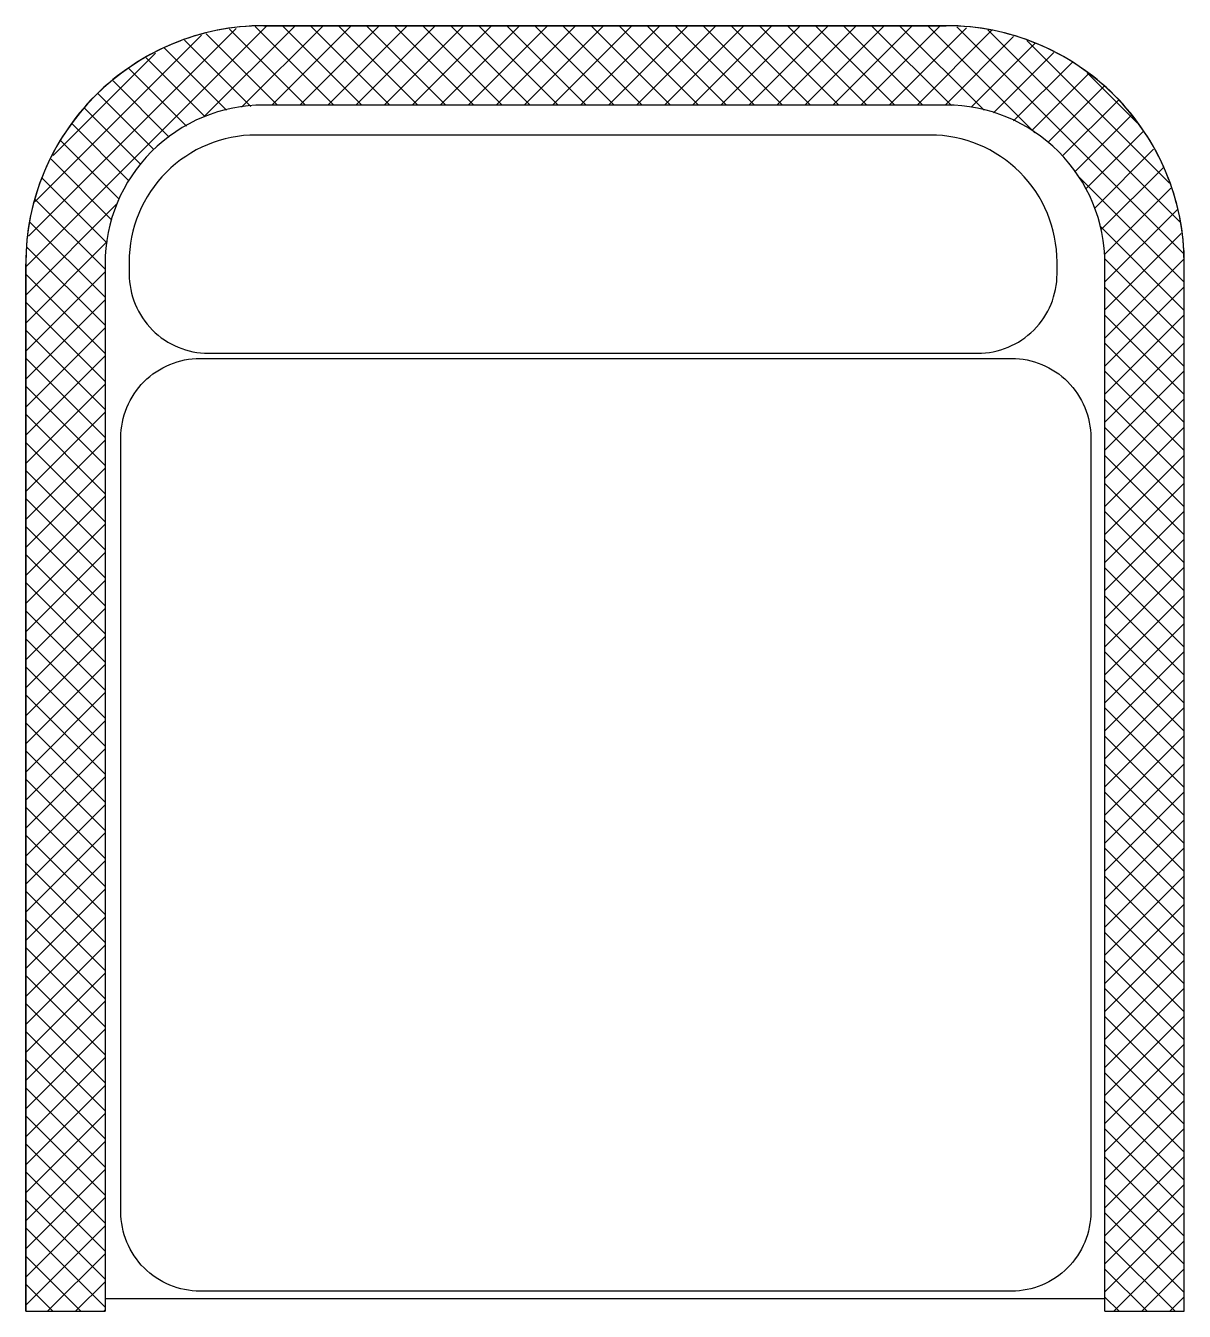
# Model space of a CAD drawing. Extents: x 1.71 to 11.01, y 1.09 to 5.69.
# Drawn here: x 1.708 to 2.438, y 1.085 to 1.895 of the extents above; entities outside this region: 5.
import ezdxf

# ---------------------------------------------------------------- set-up
doc = ezdxf.new("R2010")
doc.units = 0
doc.layers.get('0').update_dxf_attribs({"linetype": 'CONTINUOUS'})

# ---------------------------------------------------------------- blocks, each defined once
blk = doc.blocks.new('*X0')
at = {"color": 0}
for p, q in [((1.70812, 1.74347), (1.86013, 1.89549)), ((1.82035, 1.83802), (1.87781, 1.89549)), ((1.84411, 1.84411), (1.89549, 1.89549)), ((1.86316, 1.84549), (1.91316, 1.89549)), ((1.91986, 1.84549), (1.86986, 1.89549)), ((1.88084, 1.84549), (1.93084, 1.89549)), ((1.93754, 1.84549), (1.88754, 1.89549)), ((1.89852, 1.84549), (1.94852, 1.89549)), ((1.95521, 1.84549), (1.90521, 1.89549)), ((1.9162, 1.84549), (1.9662, 1.89549)), ((1.97289, 1.84549), (1.92289, 1.89549)), ((1.93387, 1.84549), (1.98387, 1.89549)), ((1.99057, 1.84549), (1.94057, 1.89549)), ((1.95155, 1.84549), (2.00155, 1.89549)), ((2.00825, 1.84549), (1.95825, 1.89549)), ((1.96923, 1.84549), (2.01923, 1.89549)), ((2.02592, 1.84549), (1.97592, 1.89549)), ((1.98691, 1.84549), (2.03691, 1.89549)), ((2.0436, 1.84549), (1.9936, 1.89549)), ((2.00458, 1.84549), (2.05458, 1.89549)), ((2.06128, 1.84549), (2.01128, 1.89549)), ((2.02226, 1.84549), (2.07226, 1.89549)), ((2.07896, 1.84549), (2.02896, 1.89549)), ((2.03994, 1.84549), (2.08994, 1.89549)), ((2.09663, 1.84549), (2.04663, 1.89549)), ((2.05762, 1.84549), (2.10762, 1.89549)), ((2.11431, 1.84549), (2.06431, 1.89549)), ((2.0753, 1.84549), (2.1253, 1.89549)), ((2.13199, 1.84549), (2.08199, 1.89549)), ((2.09297, 1.84549), (2.14297, 1.89549)), ((2.14967, 1.84549), (2.09967, 1.89549)), ((2.11065, 1.84549), (2.16065, 1.89549)), ((2.16735, 1.84549), (2.11735, 1.89549)), ((2.12833, 1.84549), (2.17833, 1.89549)), ((2.18502, 1.84549), (2.13502, 1.89549)), ((2.14601, 1.84549), (2.19601, 1.89549)), ((2.2027, 1.84549), (2.1527, 1.89549)), ((2.16368, 1.84549), (2.21368, 1.89549)), ((2.22038, 1.84549), (2.17038, 1.89549)), ((2.18136, 1.84549), (2.23136, 1.89549)), ((2.23806, 1.84549), (2.18806, 1.89549)), ((2.19904, 1.84549), (2.24904, 1.89549)), ((2.25573, 1.84549), (2.20573, 1.89549)), ((2.21672, 1.84549), (2.26672, 1.89549)), ((2.27341, 1.84549), (2.22341, 1.89549)), ((2.23439, 1.84549), (2.28439, 1.89549)), ((2.29137, 1.8452), (2.24109, 1.89549)), ((2.31204, 1.84221), (2.25877, 1.89549)), ((2.34387, 1.82806), (2.27644, 1.89549)), ((1.70983, 1.76286), (1.84074, 1.89377)), ((1.71403, 1.78474), (1.81886, 1.88957)), ((1.86682, 1.84549), (1.82184, 1.89047)), ((1.8845, 1.84549), (1.83662, 1.89337)), ((1.90218, 1.84549), (1.85271, 1.89495)), ((2.25207, 1.84549), (2.30082, 1.89423)), ((2.26975, 1.84549), (2.31691, 1.89265)), ((2.28743, 1.84549), (2.33055, 1.88861)), ((2.43746, 1.75215), (2.29478, 1.89483)), ((2.43553, 1.77176), (2.31439, 1.8929)), ((1.83461, 1.84235), (1.79561, 1.88134)), ((1.84995, 1.84468), (1.80827, 1.88636)), ((2.30374, 1.84412), (2.34411, 1.88449)), ((2.42871, 1.79625), (2.33888, 1.88608)), ((1.72532, 1.81371), (1.7899, 1.87829)), ((1.82104, 1.83824), (1.78409, 1.87518)), ((2.31793, 1.84063), (2.35585, 1.87855)), ((2.33058, 1.8356), (2.36737, 1.87239)), ((1.80934, 1.83226), (1.77292, 1.86868)), ((2.34201, 1.82936), (2.37772, 1.86507)), ((2.40835, 1.83429), (2.37693, 1.86571)), ((1.79857, 1.82536), (1.76321, 1.86071)), ((2.35241, 1.82208), (2.38743, 1.8571)), ((1.78886, 1.81739), (1.7535, 1.85274)), ((2.36125, 1.81324), (2.39661, 1.8486)), ((1.78063, 1.80794), (1.74527, 1.84329)), ((2.36914, 1.80345), (2.40458, 1.83889)), ((1.77319, 1.7977), (1.73731, 1.83358)), ((1.76703, 1.78618), (1.73026, 1.82295)), ((2.37603, 1.79267), (2.41254, 1.82918)), ((2.38165, 1.78061), (2.41877, 1.81773)), ((1.76248, 1.77305), (1.7241, 1.81143)), ((1.7594, 1.75846), (1.71847, 1.79938)), ((2.43812, 1.73381), (2.37069, 1.80124)), ((2.38554, 1.76682), (2.42493, 1.80621)), ((2.38762, 1.75122), (2.42963, 1.79323)), ((1.70812, 1.7258), (1.76558, 1.78326)), ((1.75812, 1.74206), (1.71436, 1.78582)), ((2.38812, 1.73404), (2.43374, 1.77967)), ((1.75812, 1.72438), (1.71071, 1.77179)), ((2.43812, 1.71613), (2.38484, 1.76941)), ((1.70812, 1.70812), (1.7595, 1.7595)), ((2.38812, 1.71637), (2.43625, 1.76449)), ((1.75812, 1.70671), (1.70912, 1.7557)), ((2.43812, 1.69846), (2.38783, 1.74874)), ((2.38812, 1.69869), (2.43783, 1.7484)), ((1.70812, 1.69044), (1.75812, 1.74044)), ((1.75812, 1.68903), (1.70812, 1.73903)), ((2.38812, 1.68101), (2.43812, 1.73101)), ((2.43812, 1.68078), (2.38812, 1.73078)), ((1.70812, 1.67276), (1.75812, 1.72276)), ((1.75812, 1.67135), (1.70812, 1.72135)), ((2.38812, 1.66333), (2.43812, 1.71333)), ((2.43812, 1.6631), (2.38812, 1.7131)), ((1.70812, 1.65508), (1.75812, 1.70508)), ((1.75812, 1.65367), (1.70812, 1.70367)), ((2.38812, 1.64566), (2.43812, 1.69566)), ((2.43812, 1.64542), (2.38812, 1.69542)), ((1.70812, 1.63741), (1.75812, 1.68741)), ((1.75812, 1.636), (1.70812, 1.686)), ((2.38812, 1.62798), (2.43812, 1.67798)), ((2.43812, 1.62775), (2.38812, 1.67775)), ((1.70812, 1.61973), (1.75812, 1.66973)), ((1.75812, 1.61832), (1.70812, 1.66832)), ((2.38812, 1.6103), (2.43812, 1.6603)), ((2.43812, 1.61007), (2.38812, 1.66007)), ((1.70812, 1.60205), (1.75812, 1.65205)), ((1.75812, 1.60064), (1.70812, 1.65064)), ((2.38812, 1.59262), (2.43812, 1.64262)), ((2.43812, 1.59239), (2.38812, 1.64239)), ((1.70812, 1.58437), (1.75812, 1.63437)), ((1.75812, 1.58296), (1.70812, 1.63296)), ((2.38812, 1.57494), (2.43812, 1.62494)), ((2.43812, 1.57471), (2.38812, 1.62471)), ((1.70812, 1.5667), (1.75812, 1.6167)), ((1.75812, 1.56528), (1.70812, 1.61528)), ((2.38812, 1.55727), (2.43812, 1.60727)), ((2.43812, 1.55704), (2.38812, 1.60704)), ((1.70812, 1.54902), (1.75812, 1.59902)), ((1.75812, 1.54761), (1.70812, 1.59761)), ((2.38812, 1.53959), (2.43812, 1.58959)), ((2.43812, 1.53936), (2.38812, 1.58936)), ((1.70812, 1.53134), (1.75812, 1.58134)), ((1.75812, 1.52993), (1.70812, 1.57993)), ((2.38812, 1.52191), (2.43812, 1.57191)), ((2.43812, 1.52168), (2.38812, 1.57168)), ((1.70812, 1.51366), (1.75812, 1.56366)), ((1.75812, 1.51225), (1.70812, 1.56225)), ((2.38812, 1.50423), (2.43812, 1.55423)), ((2.43812, 1.504), (2.38812, 1.554)), ((1.70812, 1.49599), (1.75812, 1.54599)), ((1.75812, 1.49457), (1.70812, 1.54457)), ((2.38812, 1.48656), (2.43812, 1.53656)), ((2.43812, 1.48633), (2.38812, 1.53633)), ((1.70812, 1.47831), (1.75812, 1.52831)), ((1.75812, 1.4769), (1.70812, 1.5269)), ((2.38812, 1.46888), (2.43812, 1.51888)), ((2.43812, 1.46865), (2.38812, 1.51865)), ((1.70812, 1.46063), (1.75812, 1.51063)), ((1.75812, 1.45922), (1.70812, 1.50922)), ((2.38812, 1.4512), (2.43812, 1.5012)), ((2.43812, 1.45097), (2.38812, 1.50097)), ((1.70812, 1.44295), (1.75812, 1.49295)), ((1.75812, 1.44154), (1.70812, 1.49154)), ((2.38812, 1.43352), (2.43812, 1.48352)), ((2.43812, 1.43329), (2.38812, 1.48329)), ((1.70812, 1.42527), (1.75812, 1.47527)), ((1.75812, 1.42386), (1.70812, 1.47386)), ((2.38812, 1.41585), (2.43812, 1.46585)), ((2.43812, 1.41561), (2.38812, 1.46561)), ((1.70812, 1.4076), (1.75812, 1.4576)), ((1.75812, 1.40619), (1.70812, 1.45619)), ((2.38812, 1.39817), (2.43812, 1.44817)), ((2.43812, 1.39794), (2.38812, 1.44794)), ((1.70812, 1.38992), (1.75812, 1.43992)), ((1.75812, 1.38851), (1.70812, 1.43851)), ((2.38812, 1.38049), (2.43812, 1.43049)), ((2.43812, 1.38026), (2.38812, 1.43026)), ((1.70812, 1.37224), (1.75812, 1.42224)), ((1.75812, 1.37083), (1.70812, 1.42083)), ((2.38812, 1.36281), (2.43812, 1.41281)), ((2.43812, 1.36258), (2.38812, 1.41258)), ((1.70812, 1.35456), (1.75812, 1.40456)), ((1.75812, 1.35315), (1.70812, 1.40315)), ((2.38812, 1.34513), (2.43812, 1.39513)), ((2.43812, 1.3449), (2.38812, 1.3949)), ((1.70812, 1.33689), (1.75812, 1.38689)), ((1.75812, 1.33547), (1.70812, 1.38547)), ((2.38812, 1.32746), (2.43812, 1.37746)), ((2.43812, 1.32723), (2.38812, 1.37723)), ((1.70812, 1.31921), (1.75812, 1.36921)), ((1.75812, 1.3178), (1.70812, 1.3678)), ((2.38812, 1.30978), (2.43812, 1.35978)), ((2.43812, 1.30955), (2.38812, 1.35955)), ((1.70812, 1.30153), (1.75812, 1.35153)), ((1.75812, 1.30012), (1.70812, 1.35012)), ((2.38812, 1.2921), (2.43812, 1.3421)), ((2.43812, 1.29187), (2.38812, 1.34187)), ((1.70812, 1.28385), (1.75812, 1.33385)), ((1.75812, 1.28244), (1.70812, 1.33244)), ((2.38812, 1.27442), (2.43812, 1.32442)), ((2.43812, 1.27419), (2.38812, 1.32419)), ((1.70812, 1.26618), (1.75812, 1.31618)), ((1.75812, 1.26476), (1.70812, 1.31476)), ((2.38812, 1.25675), (2.43812, 1.30675)), ((2.43812, 1.25652), (2.38812, 1.30652)), ((1.70812, 1.2485), (1.75812, 1.2985)), ((1.75812, 1.24709), (1.70812, 1.29709)), ((2.38812, 1.23907), (2.43812, 1.28907)), ((2.43812, 1.23884), (2.38812, 1.28884)), ((1.70812, 1.23082), (1.75812, 1.28082)), ((1.75812, 1.22941), (1.70812, 1.27941)), ((2.38812, 1.22139), (2.43812, 1.27139)), ((2.43812, 1.22116), (2.38812, 1.27116)), ((1.70812, 1.21314), (1.75812, 1.26314)), ((1.75812, 1.21173), (1.70812, 1.26173)), ((2.38812, 1.20371), (2.43812, 1.25371)), ((2.43812, 1.20348), (2.38812, 1.25348)), ((1.70812, 1.19547), (1.75812, 1.24547)), ((1.75812, 1.19405), (1.70812, 1.24405)), ((2.38812, 1.18604), (2.43812, 1.23604)), ((2.43812, 1.1858), (2.38812, 1.2358)), ((1.70812, 1.17779), (1.75812, 1.22779)), ((1.75812, 1.17638), (1.70812, 1.22638)), ((2.38812, 1.16836), (2.43812, 1.21836)), ((2.43812, 1.16813), (2.38812, 1.21813)), ((1.70812, 1.16011), (1.75812, 1.21011)), ((1.75812, 1.1587), (1.70812, 1.2087)), ((2.38812, 1.15068), (2.43812, 1.20068)), ((2.43812, 1.15045), (2.38812, 1.20045)), ((1.70812, 1.14243), (1.75812, 1.19243)), ((1.75812, 1.14102), (1.70812, 1.19102)), ((2.38812, 1.133), (2.43812, 1.183)), ((2.43812, 1.13277), (2.38812, 1.18277)), ((1.70812, 1.12475), (1.75812, 1.17475)), ((1.75812, 1.12334), (1.70812, 1.17334)), ((2.38812, 1.11533), (2.43812, 1.16533)), ((2.43812, 1.11509), (2.38812, 1.16509)), ((1.70812, 1.10708), (1.75812, 1.15708)), ((1.75812, 1.10567), (1.70812, 1.15567)), ((2.38812, 1.09765), (2.43812, 1.14765)), ((2.43812, 1.09742), (2.38812, 1.14742)), ((1.70812, 1.0894), (1.75812, 1.1394)), ((1.75812, 1.08799), (1.70812, 1.13799)), ((2.43237, 1.08549), (2.38812, 1.12974)), ((2.39363, 1.08549), (2.43812, 1.12997)), ((1.74294, 1.08549), (1.70812, 1.12031)), ((1.72188, 1.08549), (1.75812, 1.12172)), ((2.41469, 1.08549), (2.38812, 1.11206)), ((2.41131, 1.08549), (2.43812, 1.11229)), ((1.72526, 1.08549), (1.70812, 1.10263)), ((1.73956, 1.08549), (1.75812, 1.10404)), ((2.39702, 1.08549), (2.38812, 1.09438)), ((2.42899, 1.08549), (2.43812, 1.09461)), ((1.75724, 1.08549), (1.75812, 1.08637))]:
    blk.add_line(p, q, dxfattribs=at)

msp = doc.modelspace()

# ---------------------------------------------------------------- linework, layer by layer
at = {"color": 0}
for p, q in [((1.85812, 1.89549), (2.28812, 1.89549)), ((1.70812, 1.08549), (1.70812, 1.74549)), ((2.43812, 1.08549), (2.43812, 1.74549)), ((1.75812, 1.09356), (2.38812, 1.09356)), ((1.70812, 1.08549), (1.75812, 1.08549)), ((2.38812, 1.08549), (2.43812, 1.08549))]:
    msp.add_line(p, q, dxfattribs=at)
for points in [[(10.93936, 5.69073), (10.93936, 5.69073)], [(8.77962, 5.66823), (8.77962, 5.66823)], [(9.80359, 5.66823), (9.80359, 5.66823)], [(9.33848, 3.48649), (9.33848, 3.48649)], [(11.01013, 3.48649), (11.01013, 3.48649)]]:
    msp.add_lwpolyline(points, dxfattribs=at)
for points in [[(2.38812, 1.08549), (2.43812, 1.08549), (2.43812, 1.74549, 0.414214), (2.28812, 1.89549), (1.85812, 1.89549, 0.414214), (1.70812, 1.74549), (1.70812, 1.08549), (1.75812, 1.08549)], [(2.38812, 1.08549), (2.38812, 1.74549, 0.414214), (2.28812, 1.84549), (1.85812, 1.84549, 0.414214), (1.75812, 1.74549), (1.75812, 1.08549)]]:
    msp.add_lwpolyline(points, format="xyb", dxfattribs=at)
for points in [[(2.35795, 1.7391), (2.35795, 1.74661, 0.414214), (2.27795, 1.82661), (1.85329, 1.82661, 0.414214), (1.77329, 1.74661), (1.77329, 1.7391, 0.414214), (1.82329, 1.6891), (2.30795, 1.6891, 0.414214)], [(1.81803, 1.68586), (2.32924, 1.68586, -0.414214), (2.37924, 1.63586), (2.37924, 1.1482, -0.414214), (2.32924, 1.0982), (1.81803, 1.0982, -0.414214), (1.76803, 1.1482), (1.76803, 1.63586, -0.414214)], [(2.32924, 1.68586, -0.414214), (2.37924, 1.63586), (2.37924, 1.1482, -0.414214), (2.32924, 1.0982), (1.81803, 1.0982, -0.414214), (1.76803, 1.1482), (1.76803, 1.63586, -0.414214), (1.81803, 1.68586)]]:
    msp.add_lwpolyline(points, format="xyb", close=True, dxfattribs=at)
for centre, start, end in [((1.85812, 1.74549), 90, 180), ((2.28812, 1.74549), 360, 90)]:
    msp.add_arc(centre, 0.15, start, end, dxfattribs=at)

# ---------------------------------------------------------------- block references
msp.add_blockref('*X0', (0, 0), dxfattribs=at)

doc.saveas('drawing.dxf')
